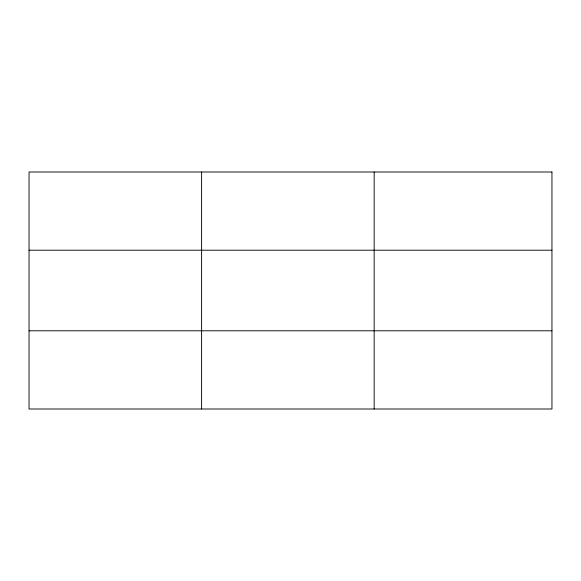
<?xml version="1.0" encoding="UTF-8"?>
<svg xmlns="http://www.w3.org/2000/svg" width="581" height="581" viewBox="0 0 581 581"><rect width="100%" height="100%" fill="white"/><g stroke="black" fill="none" stroke-linecap="round" stroke-linejoin="round"><path stroke-width="0.87" d="M201.607 409.002L201.607 171.998M374.164 409.002L374.164 171.998M29.05 250.208L551.95 250.208M29.05 330.792L551.95 330.792M551.95 171.998L551.95 409.002L29.05 409.002L29.05 171.998L551.95 171.998"/></g></svg>
